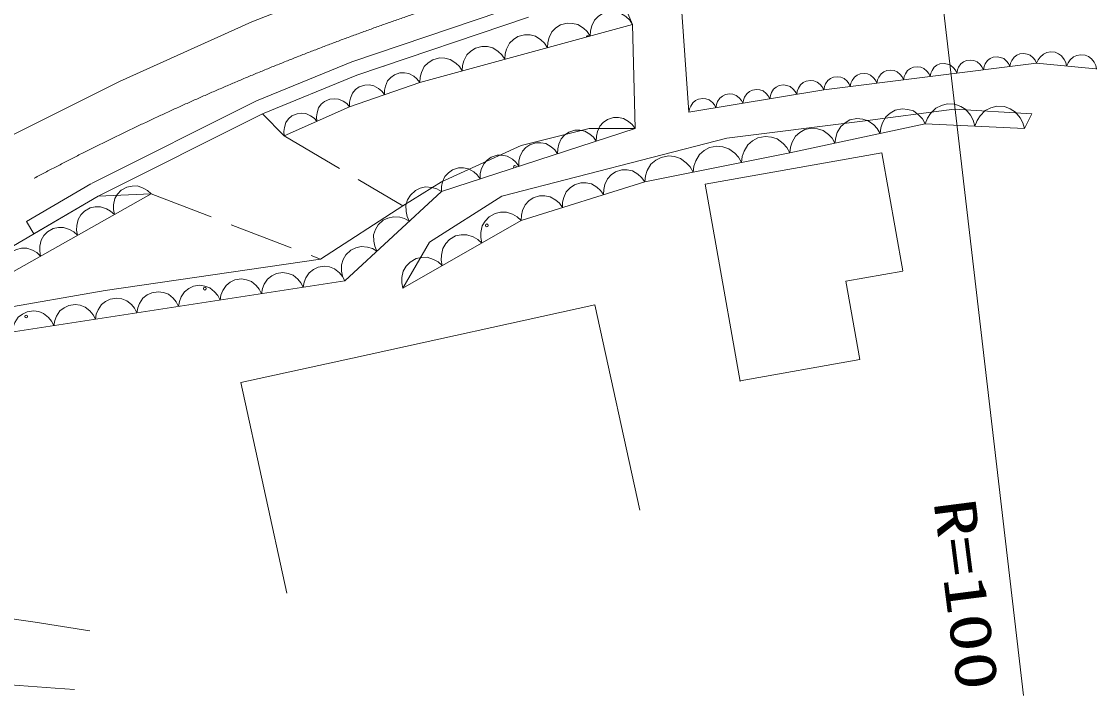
# Model space of a CAD drawing. Units: millimetres, scale not verified. Extents: x 40000 to 680000, y 20000 to 380000.
# Drawn here: x 118810 to 156200, y 260385 to 283980 of the extents above; entities that cross this region are included whole.
import ezdxf
from ezdxf.enums import TextEntityAlignment as Align

# ---------------------------------------------------------------- set-up
doc = ezdxf.new("R2010")
doc.units = ezdxf.units.MM
doc.header["$LTSCALE"] = 1000
doc.linetypes.add('USER1', pattern=[18.5, 14.557377, -1.819672, 0.303279, -1.819672])
doc.linetypes.add('USER2', pattern=[3, 2.25, -0.75])
doc.layers.add('M-BGD', color=7, linetype='Continuous', lineweight=13)
doc.layers.add('M-BMK-LINE', color=2, linetype='Continuous', lineweight=13)
doc.styles.add('ＭＳ ゴシック', font='')
doc.styles.get('ＭＳ ゴシック').set_extended_font_data('MS Gothic')

msp = doc.modelspace()

# ---------------------------------------------------------------- linework, layer by layer
at = {"layer": 'M-BGD'}
for p, q in [((126879, 283964), (130561, 285409)), ((142177, 280800), (141865, 285227)), ((130376, 282562), (136424, 284606)), ((139780, 284887), (140203, 283871)), ((122243, 281877), (126879, 283964)), ((130551, 282093), (136562, 284125)), ((130551, 282093), (136562, 284125)), ((140203, 283871), (132752, 281839)), ((140203, 283871), (140288, 280231)), ((127042, 281195), (130376, 282562)), ((146892, 281585), (154342, 282517)), ((154342, 282517), (159592, 282009)), ((127249, 280739), (130551, 282093)), ((116244, 278876), (122243, 281877)), ((132752, 281839), (130297, 280993)), ((132752, 281839), (130297, 280993)), ((142177, 280800), (146892, 281585)), ((121269, 278307), (127042, 281195)), ((130297, 280993), (128011, 279977)), ((148246, 280485), (151464, 280908)), ((151464, 280908), (154173, 280739)), ((121492, 277860), (127249, 280739)), ((128011, 279977), (127249, 280739)), ((143505, 279892), (148246, 280485)), ((154173, 280739), (153919, 280231)), ((140288, 280231), (133514, 278029)), ((136308, 279638), (138679, 280231)), ((138679, 280231), (140288, 280231)), ((150448, 280400), (145706, 279384)), ((153919, 280231), (150448, 280400)), ((135631, 277860), (143505, 279892)), ((133514, 278368), (136308, 279638)), ((145706, 279384), (140626, 278368)), ((148924, 279384), (142743, 278283)), ((148924, 279384), (149661, 275246)), ((118989, 276976), (121240, 278292)), ((132160, 277521), (133514, 278368)), ((140626, 278368), (136308, 277013)), ((142743, 278283), (143116, 276188)), ((113956, 273457), (121492, 277860)), ((123354, 277945), (115616, 273590)), ((119241, 276545), (121492, 277860)), ((121492, 277860), (123354, 277945)), ((133514, 278029), (130128, 274897)), ((133091, 276251), (135631, 277860)), ((129281, 275659), (132160, 277521)), ((118989, 276976), (119241, 276545)), ((136308, 277013), (132160, 274643)), ((132160, 274643), (133091, 276251)), ((143116, 276188), (143973, 271379)), ((121746, 274558), (129281, 275659)), ((149662, 275243), (147671, 274888)), ((130128, 274897), (114126, 272441)), ((147671, 274888), (148159, 272144)), ((117343, 273796), (121746, 274558)), ((130399, 272195), (138882, 274066)), ((138882, 274066), (140452, 266875)), ((126487, 271341), (130399, 272195)), ((143970, 271398), (148159, 272144)), ((128096, 263975), (126487, 271341))]:
    msp.add_line(p, q, dxfattribs=at)
at = {"layer": 'M-BGD', "linetype": 'USER2'}
for p, q in [((128011, 279977), (132160, 277521)), ((123354, 277945), (129281, 275659))]:
    msp.add_line(p, q, dxfattribs=at)
at = {"layer": 'M-BGD'}
for points in [[(140203, 283871), (140101, 284027), (139971, 284148), (139781, 284272), (139593, 284317), (139403, 284325), (139172, 284262), (139012, 284159), (138872, 284024), (138772, 283821), (138726, 283652), (138713, 283465)], [(138713, 283465), (138610, 283621), (138481, 283742), (138291, 283866), (138103, 283911), (137913, 283919), (137682, 283856), (137522, 283752), (137382, 283618), (137282, 283415), (137236, 283246), (137223, 283058)], [(137223, 283058), (137120, 283214), (136991, 283335), (136801, 283460), (136613, 283504), (136422, 283512), (136191, 283449), (136032, 283346), (135892, 283212), (135791, 283008), (135745, 282839), (135733, 282652)], [(135733, 282652), (135630, 282808), (135501, 282929), (135311, 283053), (135123, 283098), (134932, 283106), (134701, 283043), (134541, 282939), (134402, 282805), (134301, 282602), (134255, 282433), (134242, 282245)], [(134242, 282245), (134140, 282402), (134011, 282522), (133821, 282647), (133632, 282691), (133442, 282700), (133211, 282637), (133051, 282533), (132912, 282399), (132811, 282195), (132765, 282027), (132752, 281839)], [(153411, 282401), (153363, 282503), (153295, 282587), (153192, 282678), (153082, 282721), (152969, 282742), (152824, 282724), (152719, 282676), (152624, 282607), (152546, 282493), (152503, 282396), (152480, 282284)], [(154342, 282517), (154294, 282620), (154227, 282704), (154123, 282795), (154014, 282838), (153900, 282859), (153755, 282841), (153650, 282792), (153555, 282724), (153477, 282610), (153435, 282512), (153411, 282401)], [(155392, 282415), (155364, 282540), (155311, 282648), (155220, 282774), (155111, 282848), (154991, 282899), (154828, 282915), (154701, 282888), (154580, 282836), (154466, 282730), (154396, 282634), (154342, 282517)], [(156442, 282314), (156414, 282438), (156361, 282547), (156270, 282672), (156161, 282746), (156041, 282798), (155878, 282813), (155751, 282786), (155630, 282734), (155516, 282629), (155446, 282532), (155392, 282415)], [(150617, 282051), (150569, 282154), (150502, 282238), (150398, 282329), (150289, 282372), (150175, 282393), (150030, 282375), (149925, 282326), (149830, 282258), (149752, 282144), (149710, 282046), (149686, 281935)], [(151548, 282168), (151500, 282270), (151433, 282354), (151329, 282445), (151220, 282488), (151106, 282509), (150962, 282491), (150857, 282443), (150761, 282374), (150683, 282260), (150641, 282163), (150617, 282051)], [(152480, 282284), (152431, 282387), (152364, 282471), (152260, 282562), (152151, 282605), (152037, 282626), (151893, 282608), (151788, 282559), (151692, 282491), (151614, 282377), (151572, 282279), (151548, 282168)], [(132752, 281839), (132657, 281964), (132543, 282059), (132376, 282152), (132216, 282180), (132056, 282176), (131866, 282110), (131737, 282015), (131628, 281894), (131554, 281718), (131525, 281574), (131525, 281416)], [(147823, 281702), (147775, 281804), (147708, 281888), (147604, 281979), (147495, 282022), (147381, 282043), (147237, 282025), (147132, 281977), (147036, 281908), (146958, 281794), (146916, 281697), (146892, 281585)], [(148755, 281818), (148706, 281921), (148639, 282005), (148535, 282096), (148426, 282139), (148312, 282160), (148168, 282142), (148063, 282093), (147967, 282025), (147889, 281911), (147847, 281813), (147823, 281702)], [(149686, 281935), (149638, 282037), (149570, 282121), (149467, 282212), (149357, 282255), (149244, 282276), (149099, 282258), (148994, 282210), (148899, 282141), (148821, 282027), (148778, 281930), (148755, 281818)], [(131525, 281416), (131430, 281541), (131315, 281636), (131149, 281729), (130988, 281757), (130828, 281753), (130638, 281687), (130510, 281592), (130400, 281471), (130327, 281295), (130298, 281151), (130297, 280993)], [(145006, 281271), (144953, 281373), (144881, 281456), (144772, 281544), (144658, 281584), (144542, 281601), (144396, 281576), (144291, 281522), (144196, 281448), (144122, 281329), (144083, 281228), (144063, 281114)], [(145949, 281428), (145896, 281530), (145824, 281613), (145715, 281701), (145601, 281741), (145485, 281758), (145339, 281733), (145234, 281679), (145139, 281606), (145065, 281487), (145026, 281386), (145006, 281271)], [(146892, 281585), (146839, 281688), (146767, 281770), (146658, 281858), (146544, 281898), (146428, 281915), (146282, 281890), (146177, 281837), (146082, 281763), (146008, 281644), (145969, 281543), (145949, 281428)], [(130297, 280993), (130196, 281105), (130078, 281186), (129910, 281263), (129754, 281275), (129601, 281258), (129424, 281180), (129308, 281077), (129213, 280953), (129158, 280777), (129141, 280637), (129154, 280485)], [(143120, 280957), (143067, 281059), (142995, 281142), (142886, 281230), (142772, 281269), (142656, 281286), (142510, 281262), (142405, 281208), (142310, 281134), (142236, 281015), (142197, 280914), (142177, 280800)], [(144063, 281114), (144010, 281216), (143938, 281299), (143829, 281387), (143715, 281427), (143599, 281443), (143453, 281419), (143348, 281365), (143253, 281291), (143179, 281172), (143140, 281071), (143120, 280957)], [(150448, 280400), (150350, 280569), (150222, 280703), (150031, 280844), (149837, 280901), (149638, 280921), (149393, 280868), (149220, 280769), (149066, 280637), (148950, 280430), (148892, 280257), (148867, 280061)], [(152184, 280316), (152128, 280518), (152032, 280693), (151872, 280892), (151687, 281005), (151486, 281080), (151217, 281093), (151010, 281038), (150814, 280943), (150635, 280761), (150527, 280596), (150448, 280400)], [(153919, 280231), (153864, 280434), (153768, 280608), (153608, 280807), (153422, 280921), (153221, 280996), (152952, 281009), (152745, 280954), (152549, 280859), (152371, 280676), (152263, 280512), (152184, 280316)], [(129154, 280485), (129053, 280597), (128935, 280678), (128767, 280755), (128611, 280767), (128458, 280750), (128281, 280672), (128165, 280569), (128070, 280445), (128015, 280269), (127998, 280129), (128011, 279977)], [(140288, 280231), (140187, 280370), (140062, 280476), (139882, 280582), (139706, 280615), (139531, 280614), (139321, 280546), (139178, 280443), (139055, 280313), (138972, 280121), (138937, 279964), (138933, 279791)], [(148867, 280061), (148769, 280230), (148641, 280364), (148450, 280505), (148256, 280563), (148057, 280582), (147812, 280530), (147639, 280431), (147486, 280298), (147369, 280092), (147311, 279918), (147287, 279723)], [(138933, 279791), (138832, 279930), (138708, 280036), (138527, 280142), (138352, 280174), (138176, 280174), (137966, 280105), (137823, 280003), (137701, 279873), (137617, 279681), (137582, 279524), (137579, 279350)], [(147287, 279723), (147189, 279892), (147061, 280026), (146869, 280166), (146675, 280224), (146477, 280243), (146232, 280191), (146059, 280092), (145905, 279960), (145788, 279753), (145730, 279579), (145706, 279384)], [(137579, 279350), (137477, 279489), (137353, 279595), (137172, 279701), (136997, 279734), (136821, 279733), (136611, 279665), (136469, 279562), (136346, 279433), (136262, 279241), (136227, 279083), (136224, 278910)], [(145706, 279384), (145604, 279566), (145469, 279711), (145267, 279864), (145060, 279928), (144848, 279952), (144586, 279900), (144400, 279796), (144234, 279657), (144106, 279438), (144042, 279254), (144013, 279045)], [(144013, 279045), (143910, 279227), (143776, 279372), (143573, 279525), (143367, 279590), (143155, 279613), (142893, 279561), (142706, 279458), (142540, 279319), (142413, 279100), (142348, 278915), (142319, 278707)], [(136224, 278910), (136122, 279049), (135998, 279155), (135818, 279261), (135642, 279294), (135466, 279293), (135256, 279224), (135114, 279122), (134991, 278992), (134907, 278800), (134872, 278643), (134869, 278469)], [(142319, 278707), (142217, 278889), (142082, 279033), (141880, 279187), (141673, 279251), (141462, 279275), (141199, 279222), (141013, 279119), (140847, 278980), (140719, 278761), (140655, 278576), (140626, 278368)], [(134869, 278469), (134767, 278609), (134643, 278714), (134463, 278820), (134287, 278853), (134112, 278852), (133902, 278784), (133759, 278682), (133636, 278552), (133553, 278360), (133518, 278202), (133514, 278029)], [(140626, 278368), (140520, 278517), (140390, 278630), (140200, 278744), (140014, 278781), (139828, 278782), (139605, 278712), (139453, 278605), (139322, 278469), (139231, 278266), (139192, 278100), (139187, 277916)], [(123354, 277945), (123222, 278066), (123074, 278148), (122869, 278219), (122683, 278217), (122504, 278180), (122304, 278068), (122180, 277934), (122082, 277777), (122036, 277564), (122033, 277396), (122064, 277219)], [(133514, 278029), (133352, 278120), (133182, 278167), (132957, 278189), (132771, 278142), (132599, 278062), (132424, 277900), (132330, 277735), (132269, 277553), (132274, 277327), (132311, 277157), (132385, 276985)], [(139187, 277916), (139081, 278065), (138950, 278178), (138760, 278292), (138575, 278329), (138389, 278330), (138166, 278260), (138014, 278153), (137882, 278017), (137792, 277815), (137753, 277648), (137747, 277465)], [(137747, 277465), (137642, 277613), (137511, 277726), (137321, 277841), (137136, 277877), (136950, 277878), (136727, 277808), (136574, 277701), (136443, 277565), (136352, 277363), (136314, 277197), (136308, 277013)], [(122064, 277219), (121933, 277340), (121784, 277422), (121579, 277494), (121393, 277491), (121215, 277454), (121015, 277342), (120890, 277208), (120792, 277051), (120746, 276838), (120743, 276671), (120775, 276493)], [(132385, 276985), (132223, 277076), (132054, 277123), (131829, 277145), (131642, 277098), (131470, 277018), (131295, 276856), (131202, 276691), (131140, 276509), (131145, 276283), (131182, 276113), (131257, 275941)], [(136308, 277013), (136165, 277142), (136005, 277230), (135784, 277305), (135584, 277301), (135392, 277260), (135178, 277138), (135045, 276993), (134940, 276823), (134892, 276594), (134890, 276414), (134925, 276223)], [(120775, 276493), (120643, 276614), (120495, 276697), (120289, 276768), (120104, 276765), (119925, 276728), (119725, 276616), (119601, 276482), (119502, 276325), (119456, 276112), (119453, 275945), (119485, 275767)], [(134925, 276223), (134783, 276352), (134623, 276440), (134401, 276515), (134202, 276511), (134010, 276470), (133795, 276348), (133662, 276203), (133558, 276033), (133510, 275804), (133507, 275624), (133543, 275433)], [(119485, 275767), (119353, 275888), (119205, 275971), (118999, 276042), (118814, 276039), (118635, 276002), (118435, 275890), (118311, 275756), (118213, 275599), (118167, 275386), (118163, 275219), (118195, 275041)], [(131257, 275941), (131094, 276032), (130925, 276079), (130700, 276101), (130513, 276054), (130341, 275974), (130167, 275812), (130073, 275647), (130012, 275465), (130016, 275239), (130053, 275069), (130128, 274897)], [(133543, 275433), (133400, 275562), (133240, 275650), (133018, 275725), (132819, 275721), (132627, 275680), (132413, 275558), (132280, 275413), (132175, 275243), (132127, 275014), (132125, 274834), (132160, 274643)], [(130128, 274897), (130048, 275056), (129939, 275184), (129772, 275323), (129599, 275385), (129420, 275414), (129194, 275379), (129032, 275298), (128885, 275186), (128768, 275005), (128706, 274850), (128673, 274674)], [(127219, 274450), (127138, 274609), (127029, 274738), (126863, 274876), (126690, 274939), (126510, 274967), (126285, 274933), (126122, 274852), (125976, 274740), (125858, 274558), (125796, 274403), (125764, 274227)], [(128673, 274674), (128593, 274833), (128484, 274961), (128318, 275099), (128144, 275162), (127965, 275190), (127740, 275156), (127577, 275075), (127430, 274963), (127313, 274781), (127251, 274627), (127219, 274450)], [(124309, 274004), (124229, 274163), (124120, 274291), (123954, 274430), (123780, 274492), (123601, 274521), (123375, 274486), (123213, 274405), (123066, 274293), (122949, 274112), (122887, 273957), (122855, 273781)], [(125764, 274227), (125684, 274386), (125575, 274515), (125408, 274653), (125235, 274716), (125056, 274744), (124830, 274709), (124668, 274628), (124521, 274517), (124404, 274335), (124342, 274180), (124309, 274004)], [(121400, 273557), (121320, 273716), (121211, 273845), (121044, 273983), (120871, 274046), (120691, 274074), (120466, 274039), (120303, 273959), (120157, 273847), (120039, 273665), (119978, 273510), (119945, 273334)], [(122855, 273781), (122774, 273940), (122665, 274068), (122499, 274206), (122325, 274269), (122146, 274297), (121921, 274263), (121758, 274182), (121611, 274070), (121494, 273888), (121432, 273734), (121400, 273557)], [(119945, 273334), (119865, 273493), (119756, 273621), (119589, 273760), (119416, 273822), (119237, 273851), (119011, 273816), (118849, 273735), (118702, 273624), (118585, 273442), (118523, 273287), (118490, 273111)], [(118084, 263131), (119288, 262956), (121208, 262654)], [(118415, 260765), (119998, 260651), (120665, 260600)]]:
    msp.add_lwpolyline(points, dxfattribs=at)
for centre in [(135100, 276840), (125229, 274627), (118980, 273652)]:
    msp.add_circle(centre, 50, dxfattribs=at)
for centre, start, end in [((138627, 283425), 32.9963, 177.5127), ((131481, 282459), 275.2111, 302.1443), ((136087, 278883), 358.1247, 217.8905)]:
    msp.add_arc(centre, 50, start, end, dxfattribs=at)
at = {"layer": 'M-BMK-LINE'}
msp.add_line((150617, 288359), (153882, 260385), dxfattribs=at)
at = {"layer": 'M-BMK-LINE', "linetype": 'USER1'}
msp.add_arc((161501, 199020), 90000, 96.94617, 131.6579, dxfattribs=at)

# ---------------------------------------------------------------- texts
at = {"layer": 'M-BGD', "style": 'ＭＳ ゴシック', "width": 1.35}
msp.add_text('R=100', height=1466, rotation=277.3, dxfattribs=at).set_placement((150298, 267118), align=Align.BOTTOM_LEFT)

doc.saveas('drawing.dxf')
